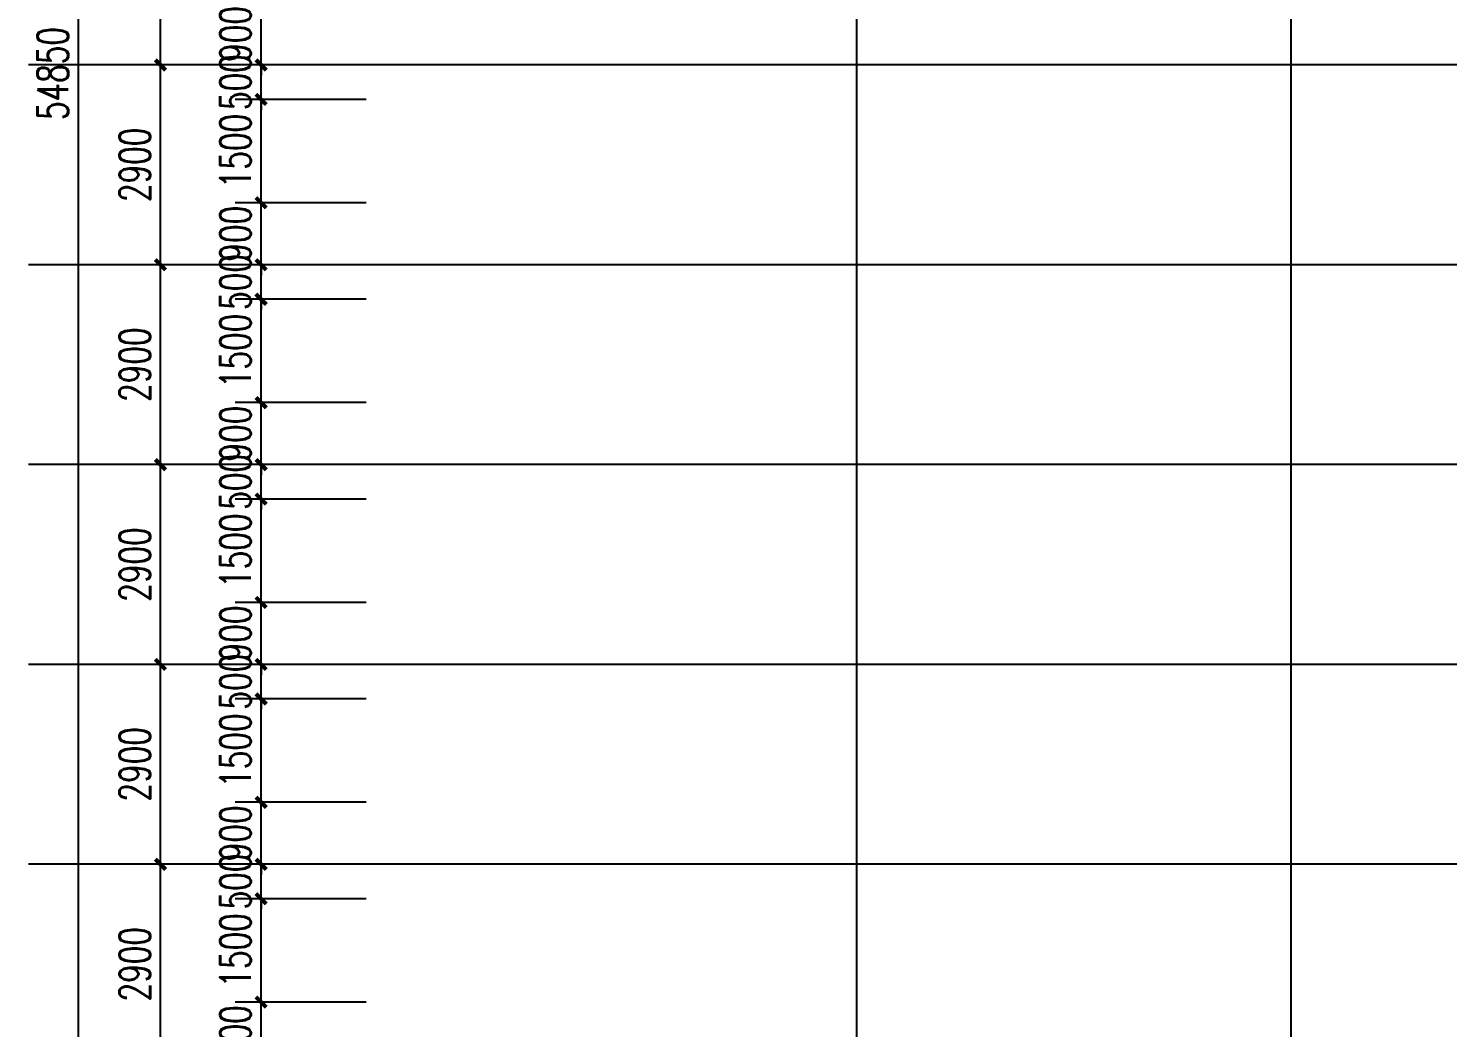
# Model space of a CAD drawing. Extents: x -59851 to 653804, y -249523 to 437614.
# Drawn here: x 292126 to 312727, y 378018 to 392518 of the extents above; entities that cross this region are included whole.
import ezdxf

# ---------------------------------------------------------------- set-up
doc = ezdxf.new("R2010")
doc.units = 0
doc.header["$LTSCALE"] = 1000
doc.header["$MEASUREMENT"] = 0
for name, color, linetype in [('A-第三道尺寸线', 105, 'Continuous'), ('DOTE', 16, 'Continuous'), ('PUB_DIM', 3, 'Continuous')]:
    doc.layers.add(name, color=color, linetype=linetype)
doc.styles.add('_TCH_DIM_T3', font='SIMPLEX.shx', dxfattribs={"width": 0.705882, "bigfont": 'GBCBIG.shx'})
doc.dimstyles.new('_TCH_ARCH&&150', dxfattribs={"dimtxt": 446.25, "dimasz": 150, "dimexe": 375, "dimexo": 450, "dimgap": 150, "dimtad": 1, "dimdec": 0, "dimzin": 0, "dimdsep": 46, "dimtxsty": '_TCH_DIM_T3', "dimblk": 'ARCHTICK', "dimcen": 0.09, "dimclrt": 7, "dimazin": 2, "dimtfac": 1, "dimtdec": 0, "dimtix": 1, "dimtmove": 2, "dimatfit": 3, "dimfxl": 0, "dimtolj": 1, "dimtzin": 0, "dimarcsym": 0})

# ---------------------------------------------------------------- blocks, each defined once
blk = doc.blocks.new('_ArchTick')
at = {"color": 0, "linetype": 'ByBlock', "const_width": 0.4}
blk.add_lwpolyline([(-0.5, -0.5), (0.5, 0.5)], dxfattribs=at)
blk = doc.blocks.new('*D4113')
at = {"layer": 'Defpoints', "color": 0, "transparency": 16777216}
for p in [(292854, 419288), (294453, 419288), (294453, 364438)]:
    blk.add_point(p, dxfattribs=at)
at = {"layer": 'PUB_DIM', "color": 0, "lineweight": -2, "transparency": 16777216}
for p, q in [((294003, 419288), (292479, 419288)), ((292854, 364438), (292854, 419288)), ((294003, 364438), (292479, 364438))]:
    blk.add_line(p, q, dxfattribs=at)
at = {"layer": 'PUB_DIM', "color": 0, "lineweight": -2, "transparency": 16777216, "xscale": 150, "yscale": 150, "zscale": 150}
for p, rotation in [((292854, 419288), 90), ((292854, 364438), 270)]:
    blk.add_blockref('_ArchTick', p, dxfattribs=dict(at, rotation=rotation))
at = {"layer": 'PUB_DIM', "color": 7, "transparency": 16777216, "insert": (292481, 391863), "char_height": 446.2, "attachment_point": 5, "rotation": 90, "style": '_TCH_DIM_T3'}
blk.add_mtext('\\A1;54850', dxfattribs=at)
blk = doc.blocks.new('*D4123')
at = {"layer": 'Defpoints', "color": 0, "transparency": 16777216}
for p in [(294043, 394888), (295616, 394888), (295616, 391988)]:
    blk.add_point(p, dxfattribs=at)
at = {"layer": 'PUB_DIM', "color": 0, "lineweight": -2, "transparency": 16777216}
for p, q in [((295166, 394888), (293668, 394888)), ((294043, 391988), (294043, 394888)), ((295166, 391988), (293668, 391988))]:
    blk.add_line(p, q, dxfattribs=at)
at = {"layer": 'PUB_DIM', "color": 0, "lineweight": -2, "transparency": 16777216, "xscale": 150, "yscale": 150, "zscale": 150}
for p, rotation in [((294043, 394888), 90), ((294043, 391988), 270)]:
    blk.add_blockref('_ArchTick', p, dxfattribs=dict(at, rotation=rotation))
at = {"layer": 'PUB_DIM', "color": 7, "transparency": 16777216, "insert": (293670, 393438), "char_height": 446.2, "attachment_point": 5, "rotation": 90, "style": '_TCH_DIM_T3'}
blk.add_mtext('\\A1;2900', dxfattribs=at)
blk = doc.blocks.new('*D4124')
at = {"layer": 'Defpoints', "color": 0, "transparency": 16777216}
for p in [(294043, 391988), (295616, 391988), (295616, 389088)]:
    blk.add_point(p, dxfattribs=at)
at = {"layer": 'PUB_DIM', "color": 0, "lineweight": -2, "transparency": 16777216}
for p, q in [((295166, 391988), (293668, 391988)), ((294043, 389088), (294043, 391988)), ((295166, 389088), (293668, 389088))]:
    blk.add_line(p, q, dxfattribs=at)
at = {"layer": 'PUB_DIM', "color": 0, "lineweight": -2, "transparency": 16777216, "xscale": 150, "yscale": 150, "zscale": 150}
for p, rotation in [((294043, 391988), 90), ((294043, 389088), 270)]:
    blk.add_blockref('_ArchTick', p, dxfattribs=dict(at, rotation=rotation))
at = {"layer": 'PUB_DIM', "color": 7, "transparency": 16777216, "insert": (293670, 390538), "char_height": 446.2, "attachment_point": 5, "rotation": 90, "style": '_TCH_DIM_T3'}
blk.add_mtext('\\A1;2900', dxfattribs=at)
blk = doc.blocks.new('*D4125')
at = {"layer": 'Defpoints', "color": 0, "transparency": 16777216}
for p in [(294043, 389088), (295616, 389088), (295616, 386188)]:
    blk.add_point(p, dxfattribs=at)
at = {"layer": 'PUB_DIM', "color": 0, "lineweight": -2, "transparency": 16777216}
for p, q in [((295166, 389088), (293668, 389088)), ((294043, 386188), (294043, 389088)), ((295166, 386188), (293668, 386188))]:
    blk.add_line(p, q, dxfattribs=at)
at = {"layer": 'PUB_DIM', "color": 0, "lineweight": -2, "transparency": 16777216, "xscale": 150, "yscale": 150, "zscale": 150}
for p, rotation in [((294043, 389088), 90), ((294043, 386188), 270)]:
    blk.add_blockref('_ArchTick', p, dxfattribs=dict(at, rotation=rotation))
at = {"layer": 'PUB_DIM', "color": 7, "transparency": 16777216, "insert": (293670, 387638), "char_height": 446.2, "attachment_point": 5, "rotation": 90, "style": '_TCH_DIM_T3'}
blk.add_mtext('\\A1;2900', dxfattribs=at)
blk = doc.blocks.new('*D4126')
at = {"layer": 'Defpoints', "color": 0, "transparency": 16777216}
for p in [(294043, 386188), (295616, 386188), (295616, 383288)]:
    blk.add_point(p, dxfattribs=at)
at = {"layer": 'PUB_DIM', "color": 0, "lineweight": -2, "transparency": 16777216}
for p, q in [((295166, 386188), (293668, 386188)), ((294043, 383288), (294043, 386188)), ((295166, 383288), (293668, 383288))]:
    blk.add_line(p, q, dxfattribs=at)
at = {"layer": 'PUB_DIM', "color": 0, "lineweight": -2, "transparency": 16777216, "xscale": 150, "yscale": 150, "zscale": 150}
for p, rotation in [((294043, 386188), 90), ((294043, 383288), 270)]:
    blk.add_blockref('_ArchTick', p, dxfattribs=dict(at, rotation=rotation))
at = {"layer": 'PUB_DIM', "color": 7, "transparency": 16777216, "insert": (293670, 384738), "char_height": 446.2, "attachment_point": 5, "rotation": 90, "style": '_TCH_DIM_T3'}
blk.add_mtext('\\A1;2900', dxfattribs=at)
blk = doc.blocks.new('*D4127')
at = {"layer": 'Defpoints', "color": 0, "transparency": 16777216}
for p in [(294043, 383288), (295616, 383288), (295616, 380388)]:
    blk.add_point(p, dxfattribs=at)
at = {"layer": 'PUB_DIM', "color": 0, "lineweight": -2, "transparency": 16777216}
for p, q in [((295166, 383288), (293668, 383288)), ((294043, 380388), (294043, 383288)), ((295166, 380388), (293668, 380388))]:
    blk.add_line(p, q, dxfattribs=at)
at = {"layer": 'PUB_DIM', "color": 0, "lineweight": -2, "transparency": 16777216, "xscale": 150, "yscale": 150, "zscale": 150}
for p, rotation in [((294043, 383288), 90), ((294043, 380388), 270)]:
    blk.add_blockref('_ArchTick', p, dxfattribs=dict(at, rotation=rotation))
at = {"layer": 'PUB_DIM', "color": 7, "transparency": 16777216, "insert": (293670, 381838), "char_height": 446.2, "attachment_point": 5, "rotation": 90, "style": '_TCH_DIM_T3'}
blk.add_mtext('\\A1;2900', dxfattribs=at)
blk = doc.blocks.new('*D4128')
at = {"layer": 'Defpoints', "color": 0, "transparency": 16777216}
for p in [(294043, 380388), (295616, 380388), (295616, 377488)]:
    blk.add_point(p, dxfattribs=at)
at = {"layer": 'PUB_DIM', "color": 0, "lineweight": -2, "transparency": 16777216}
for p, q in [((295166, 380388), (293668, 380388)), ((294043, 377488), (294043, 380388)), ((295166, 377488), (293668, 377488))]:
    blk.add_line(p, q, dxfattribs=at)
at = {"layer": 'PUB_DIM', "color": 0, "lineweight": -2, "transparency": 16777216, "xscale": 150, "yscale": 150, "zscale": 150}
for p, rotation in [((294043, 380388), 90), ((294043, 377488), 270)]:
    blk.add_blockref('_ArchTick', p, dxfattribs=dict(at, rotation=rotation))
at = {"layer": 'PUB_DIM', "color": 7, "transparency": 16777216, "insert": (293670, 378938), "char_height": 446.2, "attachment_point": 5, "rotation": 90, "style": '_TCH_DIM_T3'}
blk.add_mtext('\\A1;2900', dxfattribs=at)
blk = doc.blocks.new('*D4146')
at = {"layer": 'A-第三道尺寸线', "color": 0, "lineweight": -2, "transparency": 16777216}
for p, q in [((295504, 378388), (295504, 378538)), ((297028, 378388), (295129, 378388)), ((295504, 377488), (295504, 378388)), ((297028, 377488), (295129, 377488)), ((295504, 377488), (295504, 377338))]:
    blk.add_line(p, q, dxfattribs=at)
at = {"layer": 'Defpoints', "color": 0, "transparency": 16777216}
for p in [(295504, 378388), (297478, 378388), (297478, 377488)]:
    blk.add_point(p, dxfattribs=at)
at = {"layer": 'A-第三道尺寸线', "color": 0, "lineweight": -2, "transparency": 16777216, "xscale": 150, "yscale": 150, "zscale": 150}
for p, rotation in [((295504, 378388), 270), ((295504, 377488), 90)]:
    blk.add_blockref('_ArchTick', p, dxfattribs=dict(at, rotation=rotation))
at = {"layer": 'A-第三道尺寸线', "color": 7, "transparency": 16777216, "insert": (295131, 377938), "char_height": 446.2, "attachment_point": 5, "rotation": 90, "style": '_TCH_DIM_T3'}
blk.add_mtext('\\A1;900', dxfattribs=at)
blk = doc.blocks.new('*D4147')
at = {"layer": 'A-第三道尺寸线', "color": 0, "lineweight": -2, "transparency": 16777216}
for p, q in [((297028, 379888), (295129, 379888)), ((295504, 378388), (295504, 379888)), ((297028, 378388), (295129, 378388))]:
    blk.add_line(p, q, dxfattribs=at)
at = {"layer": 'Defpoints', "color": 0, "transparency": 16777216}
for p in [(295504, 379888), (297478, 379888), (297478, 378388)]:
    blk.add_point(p, dxfattribs=at)
at = {"layer": 'A-第三道尺寸线', "color": 0, "lineweight": -2, "transparency": 16777216, "xscale": 150, "yscale": 150, "zscale": 150}
for p, rotation in [((295504, 379888), 90), ((295504, 378388), 270)]:
    blk.add_blockref('_ArchTick', p, dxfattribs=dict(at, rotation=rotation))
at = {"layer": 'A-第三道尺寸线', "color": 7, "transparency": 16777216, "insert": (295131, 379138), "char_height": 446.2, "attachment_point": 5, "rotation": 90, "style": '_TCH_DIM_T3'}
blk.add_mtext('\\A1;1500', dxfattribs=at)
blk = doc.blocks.new('*D4148')
at = {"layer": 'A-第三道尺寸线', "color": 0, "lineweight": -2, "transparency": 16777216}
for p, q in [((295504, 380388), (295504, 380538)), ((297028, 380388), (295129, 380388)), ((295504, 379888), (295504, 380388)), ((297028, 379888), (295129, 379888)), ((295504, 379888), (295504, 379738))]:
    blk.add_line(p, q, dxfattribs=at)
at = {"layer": 'Defpoints', "color": 0, "transparency": 16777216}
for p in [(295504, 380388), (297478, 380388), (297478, 379888)]:
    blk.add_point(p, dxfattribs=at)
at = {"layer": 'A-第三道尺寸线', "color": 0, "lineweight": -2, "transparency": 16777216, "xscale": 150, "yscale": 150, "zscale": 150}
for p, rotation in [((295504, 380388), 270), ((295504, 379888), 90)]:
    blk.add_blockref('_ArchTick', p, dxfattribs=dict(at, rotation=rotation))
at = {"layer": 'A-第三道尺寸线', "color": 7, "transparency": 16777216, "insert": (295131, 380138), "char_height": 446.2, "attachment_point": 5, "rotation": 90, "style": '_TCH_DIM_T3'}
blk.add_mtext('\\A1;500', dxfattribs=at)
blk = doc.blocks.new('*D4149')
at = {"layer": 'A-第三道尺寸线', "color": 0, "lineweight": -2, "transparency": 16777216}
for p, q in [((295504, 381288), (295504, 381438)), ((297028, 381288), (295129, 381288)), ((295504, 380388), (295504, 381288)), ((297028, 380388), (295129, 380388)), ((295504, 380388), (295504, 380238))]:
    blk.add_line(p, q, dxfattribs=at)
at = {"layer": 'Defpoints', "color": 0, "transparency": 16777216}
for p in [(295504, 381288), (297478, 381288), (297478, 380388)]:
    blk.add_point(p, dxfattribs=at)
at = {"layer": 'A-第三道尺寸线', "color": 0, "lineweight": -2, "transparency": 16777216, "xscale": 150, "yscale": 150, "zscale": 150}
for p, rotation in [((295504, 381288), 270), ((295504, 380388), 90)]:
    blk.add_blockref('_ArchTick', p, dxfattribs=dict(at, rotation=rotation))
at = {"layer": 'A-第三道尺寸线', "color": 7, "transparency": 16777216, "insert": (295131, 380838), "char_height": 446.2, "attachment_point": 5, "rotation": 90, "style": '_TCH_DIM_T3'}
blk.add_mtext('\\A1;900', dxfattribs=at)
blk = doc.blocks.new('*D4150')
at = {"layer": 'A-第三道尺寸线', "color": 0, "lineweight": -2, "transparency": 16777216}
for p, q in [((297028, 382788), (295129, 382788)), ((295504, 381288), (295504, 382788)), ((297028, 381288), (295129, 381288))]:
    blk.add_line(p, q, dxfattribs=at)
at = {"layer": 'Defpoints', "color": 0, "transparency": 16777216}
for p in [(295504, 382788), (297478, 382788), (297478, 381288)]:
    blk.add_point(p, dxfattribs=at)
at = {"layer": 'A-第三道尺寸线', "color": 0, "lineweight": -2, "transparency": 16777216, "xscale": 150, "yscale": 150, "zscale": 150}
for p, rotation in [((295504, 382788), 90), ((295504, 381288), 270)]:
    blk.add_blockref('_ArchTick', p, dxfattribs=dict(at, rotation=rotation))
at = {"layer": 'A-第三道尺寸线', "color": 7, "transparency": 16777216, "insert": (295131, 382038), "char_height": 446.2, "attachment_point": 5, "rotation": 90, "style": '_TCH_DIM_T3'}
blk.add_mtext('\\A1;1500', dxfattribs=at)
blk = doc.blocks.new('*D4151')
at = {"layer": 'A-第三道尺寸线', "color": 0, "lineweight": -2, "transparency": 16777216}
for p, q in [((295504, 383288), (295504, 383438)), ((297028, 383288), (295129, 383288)), ((295504, 382788), (295504, 383288)), ((297028, 382788), (295129, 382788)), ((295504, 382788), (295504, 382638))]:
    blk.add_line(p, q, dxfattribs=at)
at = {"layer": 'Defpoints', "color": 0, "transparency": 16777216}
for p in [(295504, 383288), (297478, 383288), (297478, 382788)]:
    blk.add_point(p, dxfattribs=at)
at = {"layer": 'A-第三道尺寸线', "color": 0, "lineweight": -2, "transparency": 16777216, "xscale": 150, "yscale": 150, "zscale": 150}
for p, rotation in [((295504, 383288), 270), ((295504, 382788), 90)]:
    blk.add_blockref('_ArchTick', p, dxfattribs=dict(at, rotation=rotation))
at = {"layer": 'A-第三道尺寸线', "color": 7, "transparency": 16777216, "insert": (295131, 383038), "char_height": 446.2, "attachment_point": 5, "rotation": 90, "style": '_TCH_DIM_T3'}
blk.add_mtext('\\A1;500', dxfattribs=at)
blk = doc.blocks.new('*D4152')
at = {"layer": 'A-第三道尺寸线', "color": 0, "lineweight": -2, "transparency": 16777216}
for p, q in [((295504, 384188), (295504, 384338)), ((297028, 384188), (295129, 384188)), ((295504, 383288), (295504, 384188)), ((297028, 383288), (295129, 383288)), ((295504, 383288), (295504, 383138))]:
    blk.add_line(p, q, dxfattribs=at)
at = {"layer": 'Defpoints', "color": 0, "transparency": 16777216}
for p in [(295504, 384188), (297478, 384188), (297478, 383288)]:
    blk.add_point(p, dxfattribs=at)
at = {"layer": 'A-第三道尺寸线', "color": 0, "lineweight": -2, "transparency": 16777216, "xscale": 150, "yscale": 150, "zscale": 150}
for p, rotation in [((295504, 384188), 270), ((295504, 383288), 90)]:
    blk.add_blockref('_ArchTick', p, dxfattribs=dict(at, rotation=rotation))
at = {"layer": 'A-第三道尺寸线', "color": 7, "transparency": 16777216, "insert": (295131, 383738), "char_height": 446.2, "attachment_point": 5, "rotation": 90, "style": '_TCH_DIM_T3'}
blk.add_mtext('\\A1;900', dxfattribs=at)
blk = doc.blocks.new('*D4153')
at = {"layer": 'A-第三道尺寸线', "color": 0, "lineweight": -2, "transparency": 16777216}
for p, q in [((297028, 385688), (295129, 385688)), ((295504, 384188), (295504, 385688)), ((297028, 384188), (295129, 384188))]:
    blk.add_line(p, q, dxfattribs=at)
at = {"layer": 'Defpoints', "color": 0, "transparency": 16777216}
for p in [(295504, 385688), (297478, 385688), (297478, 384188)]:
    blk.add_point(p, dxfattribs=at)
at = {"layer": 'A-第三道尺寸线', "color": 0, "lineweight": -2, "transparency": 16777216, "xscale": 150, "yscale": 150, "zscale": 150}
for p, rotation in [((295504, 385688), 90), ((295504, 384188), 270)]:
    blk.add_blockref('_ArchTick', p, dxfattribs=dict(at, rotation=rotation))
at = {"layer": 'A-第三道尺寸线', "color": 7, "transparency": 16777216, "insert": (295131, 384938), "char_height": 446.2, "attachment_point": 5, "rotation": 90, "style": '_TCH_DIM_T3'}
blk.add_mtext('\\A1;1500', dxfattribs=at)
blk = doc.blocks.new('*D4154')
at = {"layer": 'A-第三道尺寸线', "color": 0, "lineweight": -2, "transparency": 16777216}
for p, q in [((295504, 386188), (295504, 386338)), ((297028, 386188), (295129, 386188)), ((295504, 385688), (295504, 386188)), ((297028, 385688), (295129, 385688)), ((295504, 385688), (295504, 385538))]:
    blk.add_line(p, q, dxfattribs=at)
at = {"layer": 'Defpoints', "color": 0, "transparency": 16777216}
for p in [(295504, 386188), (297478, 386188), (297478, 385688)]:
    blk.add_point(p, dxfattribs=at)
at = {"layer": 'A-第三道尺寸线', "color": 0, "lineweight": -2, "transparency": 16777216, "xscale": 150, "yscale": 150, "zscale": 150}
for p, rotation in [((295504, 386188), 270), ((295504, 385688), 90)]:
    blk.add_blockref('_ArchTick', p, dxfattribs=dict(at, rotation=rotation))
at = {"layer": 'A-第三道尺寸线', "color": 7, "transparency": 16777216, "insert": (295131, 385938), "char_height": 446.2, "attachment_point": 5, "rotation": 90, "style": '_TCH_DIM_T3'}
blk.add_mtext('\\A1;500', dxfattribs=at)
blk = doc.blocks.new('*D4155')
at = {"layer": 'A-第三道尺寸线', "color": 0, "lineweight": -2, "transparency": 16777216}
for p, q in [((295504, 387088), (295504, 387238)), ((297028, 387088), (295129, 387088)), ((295504, 386188), (295504, 387088)), ((297028, 386188), (295129, 386188)), ((295504, 386188), (295504, 386038))]:
    blk.add_line(p, q, dxfattribs=at)
at = {"layer": 'Defpoints', "color": 0, "transparency": 16777216}
for p in [(295504, 387088), (297478, 387088), (297478, 386188)]:
    blk.add_point(p, dxfattribs=at)
at = {"layer": 'A-第三道尺寸线', "color": 0, "lineweight": -2, "transparency": 16777216, "xscale": 150, "yscale": 150, "zscale": 150}
for p, rotation in [((295504, 387088), 270), ((295504, 386188), 90)]:
    blk.add_blockref('_ArchTick', p, dxfattribs=dict(at, rotation=rotation))
at = {"layer": 'A-第三道尺寸线', "color": 7, "transparency": 16777216, "insert": (295131, 386638), "char_height": 446.2, "attachment_point": 5, "rotation": 90, "style": '_TCH_DIM_T3'}
blk.add_mtext('\\A1;900', dxfattribs=at)
blk = doc.blocks.new('*D4156')
at = {"layer": 'A-第三道尺寸线', "color": 0, "lineweight": -2, "transparency": 16777216}
for p, q in [((297028, 388588), (295129, 388588)), ((295504, 387088), (295504, 388588)), ((297028, 387088), (295129, 387088))]:
    blk.add_line(p, q, dxfattribs=at)
at = {"layer": 'Defpoints', "color": 0, "transparency": 16777216}
for p in [(295504, 388588), (297478, 388588), (297478, 387088)]:
    blk.add_point(p, dxfattribs=at)
at = {"layer": 'A-第三道尺寸线', "color": 0, "lineweight": -2, "transparency": 16777216, "xscale": 150, "yscale": 150, "zscale": 150}
for p, rotation in [((295504, 388588), 90), ((295504, 387088), 270)]:
    blk.add_blockref('_ArchTick', p, dxfattribs=dict(at, rotation=rotation))
at = {"layer": 'A-第三道尺寸线', "color": 7, "transparency": 16777216, "insert": (295131, 387838), "char_height": 446.2, "attachment_point": 5, "rotation": 90, "style": '_TCH_DIM_T3'}
blk.add_mtext('\\A1;1500', dxfattribs=at)
blk = doc.blocks.new('*D4157')
at = {"layer": 'A-第三道尺寸线', "color": 0, "lineweight": -2, "transparency": 16777216}
for p, q in [((295504, 389088), (295504, 389238)), ((297028, 389088), (295129, 389088)), ((295504, 388588), (295504, 389088)), ((297028, 388588), (295129, 388588)), ((295504, 388588), (295504, 388438))]:
    blk.add_line(p, q, dxfattribs=at)
at = {"layer": 'Defpoints', "color": 0, "transparency": 16777216}
for p in [(295504, 389088), (297478, 389088), (297478, 388588)]:
    blk.add_point(p, dxfattribs=at)
at = {"layer": 'A-第三道尺寸线', "color": 0, "lineweight": -2, "transparency": 16777216, "xscale": 150, "yscale": 150, "zscale": 150}
for p, rotation in [((295504, 389088), 270), ((295504, 388588), 90)]:
    blk.add_blockref('_ArchTick', p, dxfattribs=dict(at, rotation=rotation))
at = {"layer": 'A-第三道尺寸线', "color": 7, "transparency": 16777216, "insert": (295131, 388838), "char_height": 446.2, "attachment_point": 5, "rotation": 90, "style": '_TCH_DIM_T3'}
blk.add_mtext('\\A1;500', dxfattribs=at)
blk = doc.blocks.new('*D4158')
at = {"layer": 'A-第三道尺寸线', "color": 0, "lineweight": -2, "transparency": 16777216}
for p, q in [((297028, 389988), (295129, 389988)), ((295504, 389988), (295504, 390138)), ((295504, 389088), (295504, 389988)), ((297028, 389088), (295129, 389088)), ((295504, 389088), (295504, 388938))]:
    blk.add_line(p, q, dxfattribs=at)
at = {"layer": 'Defpoints', "color": 0, "transparency": 16777216}
for p in [(295504, 389988), (297478, 389988), (297478, 389088)]:
    blk.add_point(p, dxfattribs=at)
at = {"layer": 'A-第三道尺寸线', "color": 0, "lineweight": -2, "transparency": 16777216, "xscale": 150, "yscale": 150, "zscale": 150}
for p, rotation in [((295504, 389988), 270), ((295504, 389088), 90)]:
    blk.add_blockref('_ArchTick', p, dxfattribs=dict(at, rotation=rotation))
at = {"layer": 'A-第三道尺寸线', "color": 7, "transparency": 16777216, "insert": (295131, 389538), "char_height": 446.2, "attachment_point": 5, "rotation": 90, "style": '_TCH_DIM_T3'}
blk.add_mtext('\\A1;900', dxfattribs=at)
blk = doc.blocks.new('*D4159')
at = {"layer": 'A-第三道尺寸线', "color": 0, "lineweight": -2, "transparency": 16777216}
for p, q in [((297028, 391488), (295129, 391488)), ((295504, 389988), (295504, 391488)), ((297028, 389988), (295129, 389988))]:
    blk.add_line(p, q, dxfattribs=at)
at = {"layer": 'Defpoints', "color": 0, "transparency": 16777216}
for p in [(295504, 391488), (297478, 391488), (297478, 389988)]:
    blk.add_point(p, dxfattribs=at)
at = {"layer": 'A-第三道尺寸线', "color": 0, "lineweight": -2, "transparency": 16777216, "xscale": 150, "yscale": 150, "zscale": 150}
for p, rotation in [((295504, 391488), 90), ((295504, 389988), 270)]:
    blk.add_blockref('_ArchTick', p, dxfattribs=dict(at, rotation=rotation))
at = {"layer": 'A-第三道尺寸线', "color": 7, "transparency": 16777216, "insert": (295131, 390738), "char_height": 446.2, "attachment_point": 5, "rotation": 90, "style": '_TCH_DIM_T3'}
blk.add_mtext('\\A1;1500', dxfattribs=at)
blk = doc.blocks.new('*D4160')
at = {"layer": 'A-第三道尺寸线', "color": 0, "lineweight": -2, "transparency": 16777216}
for p, q in [((295504, 391988), (295504, 392138)), ((297028, 391988), (295129, 391988)), ((295504, 391488), (295504, 391988)), ((297028, 391488), (295129, 391488)), ((295504, 391488), (295504, 391338))]:
    blk.add_line(p, q, dxfattribs=at)
at = {"layer": 'Defpoints', "color": 0, "transparency": 16777216}
for p in [(295504, 391988), (297478, 391988), (297478, 391488)]:
    blk.add_point(p, dxfattribs=at)
at = {"layer": 'A-第三道尺寸线', "color": 0, "lineweight": -2, "transparency": 16777216, "xscale": 150, "yscale": 150, "zscale": 150}
for p, rotation in [((295504, 391988), 270), ((295504, 391488), 90)]:
    blk.add_blockref('_ArchTick', p, dxfattribs=dict(at, rotation=rotation))
at = {"layer": 'A-第三道尺寸线', "color": 7, "transparency": 16777216, "insert": (295131, 391738), "char_height": 446.2, "attachment_point": 5, "rotation": 90, "style": '_TCH_DIM_T3'}
blk.add_mtext('\\A1;500', dxfattribs=at)
blk = doc.blocks.new('*D4161')
at = {"layer": 'A-第三道尺寸线', "color": 0, "lineweight": -2, "transparency": 16777216}
for p, q in [((297028, 392888), (295129, 392888)), ((295504, 392888), (295504, 393038)), ((295504, 391988), (295504, 392888)), ((297028, 391988), (295129, 391988)), ((295504, 391988), (295504, 391838))]:
    blk.add_line(p, q, dxfattribs=at)
at = {"layer": 'Defpoints', "color": 0, "transparency": 16777216}
for p in [(295504, 392888), (297478, 392888), (297478, 391988)]:
    blk.add_point(p, dxfattribs=at)
at = {"layer": 'A-第三道尺寸线', "color": 0, "lineweight": -2, "transparency": 16777216, "xscale": 150, "yscale": 150, "zscale": 150}
for p, rotation in [((295504, 392888), 270), ((295504, 391988), 90)]:
    blk.add_blockref('_ArchTick', p, dxfattribs=dict(at, rotation=rotation))
at = {"layer": 'A-第三道尺寸线', "color": 7, "transparency": 16777216, "insert": (295131, 392438), "char_height": 446.2, "attachment_point": 5, "rotation": 90, "style": '_TCH_DIM_T3'}
blk.add_mtext('\\A1;900', dxfattribs=at)

msp = doc.modelspace()

# ---------------------------------------------------------------- linework, layer by layer
at = {"layer": 'DOTE'}
for p, q in [((304148.6, 423848.2), (304148.6, 363523.9)), ((310448.6, 423848.2), (310448.6, 363523.9)), ((376966.8, 391987.8), (292125.9, 391987.8)), ((376966.8, 389087.8), (292125.9, 389087.8)), ((376966.8, 386187.8), (292125.9, 386187.8)), ((376966.8, 383287.8), (292125.9, 383287.8)), ((376966.8, 380387.8), (292125.9, 380387.8))]:
    msp.add_line(p, q, dxfattribs=at)

# ---------------------------------------------------------------- dimensions: what is measured, and where the dimension line sits
at = {"layer": 'A-第三道尺寸线'}
for p1, p2, picture, middle in [((297478.4, 391987.8), (297478.4, 392887.8), '*D4161', (295131.1, 392437.8)), ((297478.4, 391487.8), (297478.4, 391987.8), '*D4160', (295131.1, 391737.8)), ((297478.4, 389987.8), (297478.4, 391487.8), '*D4159', (295131.1, 390737.8)), ((297478.4, 389087.8), (297478.4, 389987.8), '*D4158', (295131.1, 389537.8)), ((297478.4, 388587.8), (297478.4, 389087.8), '*D4157', (295131.1, 388837.8)), ((297478.4, 387087.8), (297478.4, 388587.8), '*D4156', (295131.1, 387837.8)), ((297478.4, 386187.8), (297478.4, 387087.8), '*D4155', (295131.1, 386637.8)), ((297478.4, 385687.8), (297478.4, 386187.8), '*D4154', (295131.1, 385937.8)), ((297478.4, 384187.8), (297478.4, 385687.8), '*D4153', (295131.1, 384937.8)), ((297478.4, 383287.8), (297478.4, 384187.8), '*D4152', (295131.1, 383737.8)), ((297478.4, 382787.8), (297478.4, 383287.8), '*D4151', (295131.1, 383037.8)), ((297478.4, 381287.8), (297478.4, 382787.8), '*D4150', (295131.1, 382037.8)), ((297478.4, 380387.8), (297478.4, 381287.8), '*D4149', (295131.1, 380837.8)), ((297478.4, 379887.8), (297478.4, 380387.8), '*D4148', (295131.1, 380137.8)), ((297478.4, 378387.8), (297478.4, 379887.8), '*D4147', (295131.1, 379137.8)), ((297478.4, 377487.8), (297478.4, 378387.8), '*D4146', (295131.1, 377937.8))]:
    dim = msp.add_aligned_dim(p1=p1, p2=p2, distance=1974.2, dimstyle='_TCH_ARCH&&150', dxfattribs=at)
    dim.commit()
    dim.dimension.update_dxf_attribs({"geometry": picture, "text_midpoint": middle})
at = {"layer": 'PUB_DIM'}
for p1, p2, distance, picture, middle in [((294452.9, 364437.8), (294452.9, 419287.8), 1599, '*D4113', (292480.7, 391862.8)), ((295616.4, 391987.8), (295616.4, 394887.8), 1573.3, '*D4123', (293670, 393437.8)), ((295616.4, 389087.8), (295616.4, 391987.8), 1573.3, '*D4124', (293670, 390537.8)), ((295616.4, 386187.8), (295616.4, 389087.8), 1573.3, '*D4125', (293670, 387637.8)), ((295616.4, 383287.8), (295616.4, 386187.8), 1573.3, '*D4126', (293670, 384737.8)), ((295616.4, 380387.8), (295616.4, 383287.8), 1573.3, '*D4127', (293670, 381837.8)), ((295616.4, 377487.8), (295616.4, 380387.8), 1573.3, '*D4128', (293670, 378937.8))]:
    dim = msp.add_aligned_dim(p1=p1, p2=p2, distance=distance, dimstyle='_TCH_ARCH&&150', dxfattribs=at)
    dim.commit()
    dim.dimension.update_dxf_attribs({"geometry": picture, "text_midpoint": middle})

doc.saveas('drawing.dxf')
